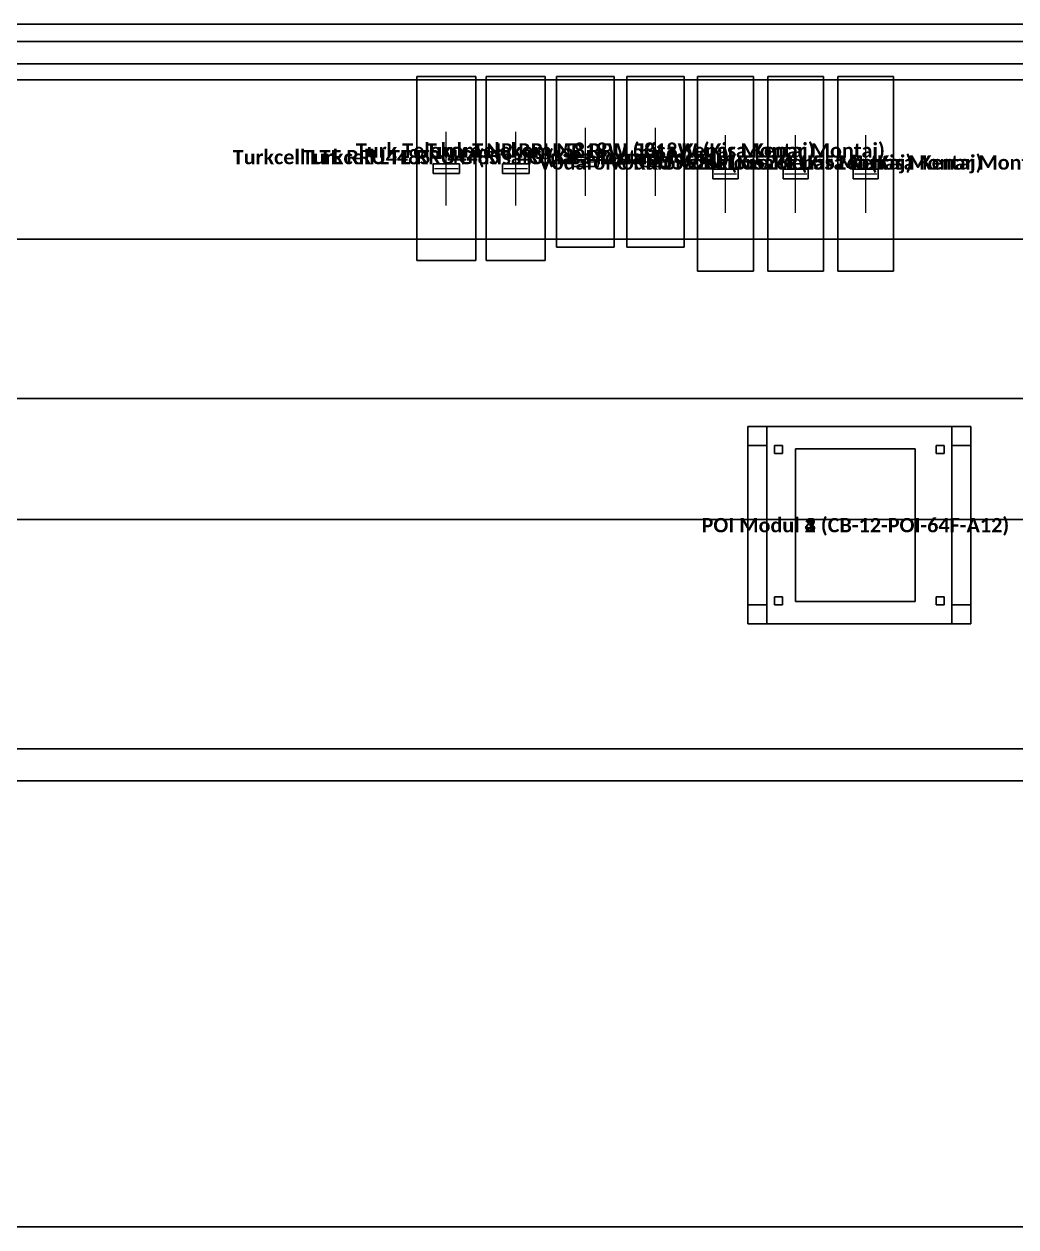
# Model space of a CAD drawing. Header units: millimetres. Extents: x -25000 to 25000, y -60388 to 35000.
# Drawn here: x 529 to 3641, y -1300 to 2475 of the extents above; entities that cross this region are included whole.
import ezdxf
from ezdxf.enums import TextEntityAlignment as Align

# ---------------------------------------------------------------- set-up
doc = ezdxf.new("R2010")
doc.units = ezdxf.units.MM
for name, color, linetype in [('CELIK_KIRIS_KOLON', 9, 'CONTINUOUS'), ('EKP_POI_MODULLERI', 40, 'CONTINUOUS'), ('EKP_POI_TASIYICI_SASE', 30, 'CONTINUOUS'), ('EKP_TURK_TELEKOM_RRU', 4, 'CONTINUOUS'), ('EKP_TURKCELL_RRU', 5, 'CONTINUOUS'), ('EKP_VODAFONE_RRU', 1, 'CONTINUOUS'), ('MONTAJ_BORULARI', 2, 'CONTINUOUS'), ('ZEMIN_PLATFORM', 8, 'CONTINUOUS')]:
    doc.layers.add(name, color=color, linetype=linetype)
doc.styles.get("Standard").update_dxf_attribs({"font": 'calibrib.ttf'})

msp = doc.modelspace()

# ---------------------------------------------------------------- linework, layer by layer
at = {"layer": 'CELIK_KIRIS_KOLON'}
for p, q in [((6500, 2475, 2000), (-6500, 2475, 2000)), ((6500, 2475, 10000), (-6500, 2475, 10000)), ((-6500, 2350, 2000), (6500, 2350, 2000)), ((-6500, 2350, 10000), (6500, 2350, 10000))]:
    msp.add_line(p, q, dxfattribs=at)
for points in [[(-6500, 2350, 2000), (6500, 2350, 2000), (6500, 2475, 2000), (-6500, 2475, 2000)], [(-6500, 2350, 10000), (6500, 2350, 10000), (6500, 2475, 10000), (-6500, 2475, 10000)], [(-6500, 2475, 2000), (6500, 2475, 2000), (6500, 2475, 10000), (-6500, 2475, 10000)], [(-6500, 2350, 2000), (6500, 2350, 2000), (6500, 2350, 10000), (-6500, 2350, 10000)]]:
    msp.add_3dface(points, dxfattribs=at)
at = {"layer": 'EKP_POI_MODULLERI'}
for p, q in [((3325, 1142.4, 20158.5), (2950, 1142.4, 20158.5)), ((2950, 1142.4, 20158.5), (2950, 662.4, 20158.5)), ((3325, 1142.4, 20422.5), (2950, 1142.4, 20422.5)), ((2950, 1142.4, 20422.5), (2950, 662.4, 20422.5)), ((2950, 1142.4, 20158.5), (2950, 1142.4, 20422.5)), ((3325, 1142.4, 20473.5), (2950, 1142.4, 20473.5)), ((2950, 1142.4, 20473.5), (2950, 662.4, 20473.5)), ((3325, 1142.4, 20737.5), (2950, 1142.4, 20737.5)), ((2950, 1142.4, 20737.5), (2950, 662.4, 20737.5)), ((2950, 1142.4, 20473.5), (2950, 1142.4, 20737.5)), ((3325, 1142.4, 20788.5), (2950, 1142.4, 20788.5)), ((2950, 1142.4, 20788.5), (2950, 662.4, 20788.5)), ((3325, 1142.4, 21052.5), (2950, 1142.4, 21052.5)), ((2950, 1142.4, 21052.5), (2950, 662.4, 21052.5)), ((2950, 1142.4, 20788.5), (2950, 1142.4, 21052.5)), ((3325, 1142.4, 21103.5), (2950, 1142.4, 21103.5)), ((2950, 1142.4, 21103.5), (2950, 662.4, 21103.5)), ((3325, 1142.4, 21367.5), (2950, 1142.4, 21367.5)), ((2950, 1142.4, 21367.5), (2950, 662.4, 21367.5)), ((2950, 1142.4, 21103.5), (2950, 1142.4, 21367.5)), ((3325, 662.4, 20158.5), (3325, 1142.4, 20158.5)), ((3325, 662.4, 20422.5), (3325, 1142.4, 20422.5)), ((3325, 1142.4, 20158.5), (3325, 1142.4, 20422.5)), ((3325, 662.4, 20473.5), (3325, 1142.4, 20473.5)), ((3325, 662.4, 20737.5), (3325, 1142.4, 20737.5)), ((3325, 1142.4, 20473.5), (3325, 1142.4, 20737.5)), ((3325, 662.4, 20788.5), (3325, 1142.4, 20788.5)), ((3325, 662.4, 21052.5), (3325, 1142.4, 21052.5)), ((3325, 1142.4, 20788.5), (3325, 1142.4, 21052.5)), ((3325, 662.4, 21103.5), (3325, 1142.4, 21103.5)), ((3325, 662.4, 21367.5), (3325, 1142.4, 21367.5)), ((3325, 1142.4, 21103.5), (3325, 1142.4, 21367.5)), ((2950, 662.4, 20158.5), (3325, 662.4, 20158.5)), ((2950, 662.4, 20422.5), (3325, 662.4, 20422.5)), ((2950, 662.4, 20158.5), (2950, 662.4, 20422.5)), ((2950, 662.4, 20473.5), (3325, 662.4, 20473.5)), ((2950, 662.4, 20737.5), (3325, 662.4, 20737.5)), ((2950, 662.4, 20473.5), (2950, 662.4, 20737.5)), ((2950, 662.4, 20788.5), (3325, 662.4, 20788.5)), ((2950, 662.4, 21052.5), (3325, 662.4, 21052.5)), ((2950, 662.4, 20788.5), (2950, 662.4, 21052.5)), ((2950, 662.4, 21103.5), (3325, 662.4, 21103.5)), ((2950, 662.4, 21367.5), (3325, 662.4, 21367.5)), ((2950, 662.4, 21103.5), (2950, 662.4, 21367.5)), ((3325, 662.4, 20158.5), (3325, 662.4, 20422.5)), ((3325, 662.4, 20473.5), (3325, 662.4, 20737.5)), ((3325, 662.4, 20788.5), (3325, 662.4, 21052.5)), ((3325, 662.4, 21103.5), (3325, 662.4, 21367.5))]:
    msp.add_line(p, q, dxfattribs=at)
for points in [[(2950, 662.4, 20158.5), (3325, 662.4, 20158.5), (3325, 1142.4, 20158.5), (2950, 1142.4, 20158.5)], [(2950, 662.4, 20422.5), (3325, 662.4, 20422.5), (3325, 1142.4, 20422.5), (2950, 1142.4, 20422.5)], [(2950, 1142.4, 20158.5), (3325, 1142.4, 20158.5), (3325, 1142.4, 20422.5), (2950, 1142.4, 20422.5)], [(2950, 662.4, 20158.5), (2950, 1142.4, 20158.5), (2950, 1142.4, 20422.5), (2950, 662.4, 20422.5)], [(2950, 662.4, 20473.5), (3325, 662.4, 20473.5), (3325, 1142.4, 20473.5), (2950, 1142.4, 20473.5)], [(2950, 662.4, 20737.5), (3325, 662.4, 20737.5), (3325, 1142.4, 20737.5), (2950, 1142.4, 20737.5)], [(2950, 1142.4, 20473.5), (3325, 1142.4, 20473.5), (3325, 1142.4, 20737.5), (2950, 1142.4, 20737.5)], [(2950, 662.4, 20473.5), (2950, 1142.4, 20473.5), (2950, 1142.4, 20737.5), (2950, 662.4, 20737.5)], [(2950, 662.4, 20788.5), (3325, 662.4, 20788.5), (3325, 1142.4, 20788.5), (2950, 1142.4, 20788.5)], [(2950, 662.4, 21052.5), (3325, 662.4, 21052.5), (3325, 1142.4, 21052.5), (2950, 1142.4, 21052.5)], [(2950, 1142.4, 20788.5), (3325, 1142.4, 20788.5), (3325, 1142.4, 21052.5), (2950, 1142.4, 21052.5)], [(2950, 662.4, 20788.5), (2950, 1142.4, 20788.5), (2950, 1142.4, 21052.5), (2950, 662.4, 21052.5)], [(2950, 662.4, 21103.5), (3325, 662.4, 21103.5), (3325, 1142.4, 21103.5), (2950, 1142.4, 21103.5)], [(2950, 662.4, 21367.5), (3325, 662.4, 21367.5), (3325, 1142.4, 21367.5), (2950, 1142.4, 21367.5)], [(2950, 1142.4, 21103.5), (3325, 1142.4, 21103.5), (3325, 1142.4, 21367.5), (2950, 1142.4, 21367.5)], [(2950, 662.4, 21103.5), (2950, 1142.4, 21103.5), (2950, 1142.4, 21367.5), (2950, 662.4, 21367.5)], [(3325, 662.4, 20158.5), (3325, 1142.4, 20158.5), (3325, 1142.4, 20422.5), (3325, 662.4, 20422.5)], [(3325, 662.4, 20473.5), (3325, 1142.4, 20473.5), (3325, 1142.4, 20737.5), (3325, 662.4, 20737.5)], [(3325, 662.4, 20788.5), (3325, 1142.4, 20788.5), (3325, 1142.4, 21052.5), (3325, 662.4, 21052.5)], [(3325, 662.4, 21103.5), (3325, 1142.4, 21103.5), (3325, 1142.4, 21367.5), (3325, 662.4, 21367.5)], [(2950, 662.4, 20158.5), (3325, 662.4, 20158.5), (3325, 662.4, 20422.5), (2950, 662.4, 20422.5)], [(2950, 662.4, 20473.5), (3325, 662.4, 20473.5), (3325, 662.4, 20737.5), (2950, 662.4, 20737.5)], [(2950, 662.4, 20788.5), (3325, 662.4, 20788.5), (3325, 662.4, 21052.5), (2950, 662.4, 21052.5)], [(2950, 662.4, 21103.5), (3325, 662.4, 21103.5), (3325, 662.4, 21367.5), (2950, 662.4, 21367.5)]]:
    msp.add_3dface(points, dxfattribs=at)
at = {"layer": 'EKP_POI_TASIYICI_SASE'}
for p, q in [((3500, 1212.4, 20000), (2800, 1212.4, 20000)), ((2800, 1212.4, 20000), (2800, 592.4, 20000)), ((3500, 1212.4, 20100), (2800, 1212.4, 20100)), ((2800, 1212.4, 20100), (2800, 592.4, 20100)), ((2800, 1212.4, 20000), (2800, 1212.4, 20100)), ((2860, 1212.4, 20100), (2800, 1212.4, 20100)), ((2800, 1212.4, 20100), (2800, 1152.4, 20100)), ((2860, 1212.4, 21420), (2800, 1212.4, 21420)), ((2800, 1212.4, 21420), (2800, 1152.4, 21420)), ((2800, 1212.4, 20100), (2800, 1212.4, 21420)), ((3500, 1212.4, 21420), (2800, 1212.4, 21420)), ((2800, 1212.4, 21420), (2800, 592.4, 21420)), ((3500, 1212.4, 21480), (2800, 1212.4, 21480)), ((2800, 1212.4, 21480), (2800, 592.4, 21480)), ((2800, 1212.4, 21420), (2800, 1212.4, 21480)), ((2860, 1152.4, 20100), (2860, 1212.4, 20100)), ((2860, 1152.4, 21420), (2860, 1212.4, 21420)), ((2860, 1212.4, 20100), (2860, 1212.4, 21420)), ((3500, 1212.4, 20100), (3440, 1212.4, 20100)), ((3440, 1212.4, 20100), (3440, 1152.4, 20100)), ((3500, 1212.4, 21420), (3440, 1212.4, 21420)), ((3440, 1212.4, 21420), (3440, 1152.4, 21420)), ((3440, 1212.4, 20100), (3440, 1212.4, 21420)), ((3500, 592.4, 20000), (3500, 1212.4, 20000)), ((3500, 592.4, 20100), (3500, 1212.4, 20100)), ((3500, 1212.4, 20000), (3500, 1212.4, 20100)), ((3500, 1152.4, 20100), (3500, 1212.4, 20100)), ((3500, 1152.4, 21420), (3500, 1212.4, 21420)), ((3500, 1212.4, 20100), (3500, 1212.4, 21420)), ((3500, 592.4, 21420), (3500, 1212.4, 21420)), ((3500, 592.4, 21480), (3500, 1212.4, 21480)), ((3500, 1212.4, 21420), (3500, 1212.4, 21480)), ((2800, 1152.4, 20100), (2860, 1152.4, 20100)), ((2800, 1152.4, 21420), (2860, 1152.4, 21420)), ((2800, 1152.4, 20100), (2800, 1152.4, 21420)), ((2860, 1152.4, 20140), (2800, 1152.4, 20140)), ((2800, 1152.4, 20140), (2800, 652.4, 20140)), ((2860, 1152.4, 20180), (2800, 1152.4, 20180)), ((2800, 1152.4, 20180), (2800, 652.4, 20180)), ((2800, 1152.4, 20140), (2800, 1152.4, 20180)), ((2860, 1152.4, 20740), (2800, 1152.4, 20740)), ((2800, 1152.4, 20740), (2800, 652.4, 20740)), ((2860, 1152.4, 20780), (2800, 1152.4, 20780)), ((2800, 1152.4, 20780), (2800, 652.4, 20780)), ((2800, 1152.4, 20740), (2800, 1152.4, 20780)), ((2860, 1152.4, 21360), (2800, 1152.4, 21360)), ((2800, 1152.4, 21360), (2800, 652.4, 21360)), ((2860, 1152.4, 21400), (2800, 1152.4, 21400)), ((2800, 1152.4, 21400), (2800, 652.4, 21400)), ((2800, 1152.4, 21360), (2800, 1152.4, 21400)), ((2860, 1152.4, 20100), (2860, 1152.4, 21420)), ((2860, 652.4, 20140), (2860, 1152.4, 20140)), ((2860, 652.4, 20180), (2860, 1152.4, 20180)), ((2860, 1152.4, 20140), (2860, 1152.4, 20180)), ((2860, 652.4, 20740), (2860, 1152.4, 20740)), ((2860, 652.4, 20780), (2860, 1152.4, 20780)), ((2860, 1152.4, 20740), (2860, 1152.4, 20780)), ((2860, 652.4, 21360), (2860, 1152.4, 21360)), ((2860, 652.4, 21400), (2860, 1152.4, 21400)), ((2860, 1152.4, 21360), (2860, 1152.4, 21400)), ((2908.7, 1152.4, 20100), (2883.7, 1152.4, 20100)), ((2883.7, 1152.4, 20100), (2883.7, 1127.4, 20100)), ((2908.7, 1152.4, 21420), (2883.7, 1152.4, 21420)), ((2883.7, 1152.4, 21420), (2883.7, 1127.4, 21420)), ((2883.7, 1152.4, 20100), (2883.7, 1152.4, 21420)), ((2908.7, 1127.4, 20100), (2908.7, 1152.4, 20100)), ((2908.7, 1127.4, 21420), (2908.7, 1152.4, 21420)), ((2908.7, 1152.4, 20100), (2908.7, 1152.4, 21420)), ((3416.3, 1152.4, 20100), (3391.3, 1152.4, 20100)), ((3391.3, 1152.4, 20100), (3391.3, 1127.4, 20100)), ((3416.3, 1152.4, 21420), (3391.3, 1152.4, 21420)), ((3391.3, 1152.4, 21420), (3391.3, 1127.4, 21420)), ((3391.3, 1152.4, 20100), (3391.3, 1152.4, 21420)), ((3416.3, 1127.4, 20100), (3416.3, 1152.4, 20100)), ((3416.3, 1127.4, 21420), (3416.3, 1152.4, 21420)), ((3416.3, 1152.4, 20100), (3416.3, 1152.4, 21420)), ((3440, 1152.4, 20100), (3500, 1152.4, 20100)), ((3440, 1152.4, 21420), (3500, 1152.4, 21420)), ((3440, 1152.4, 20100), (3440, 1152.4, 21420)), ((3500, 1152.4, 20140), (3440, 1152.4, 20140)), ((3440, 1152.4, 20140), (3440, 652.4, 20140)), ((3500, 1152.4, 20180), (3440, 1152.4, 20180)), ((3440, 1152.4, 20180), (3440, 652.4, 20180)), ((3440, 1152.4, 20140), (3440, 1152.4, 20180)), ((3500, 1152.4, 20740), (3440, 1152.4, 20740)), ((3440, 1152.4, 20740), (3440, 652.4, 20740)), ((3500, 1152.4, 20780), (3440, 1152.4, 20780)), ((3440, 1152.4, 20780), (3440, 652.4, 20780)), ((3440, 1152.4, 20740), (3440, 1152.4, 20780)), ((3500, 1152.4, 21360), (3440, 1152.4, 21360)), ((3440, 1152.4, 21360), (3440, 652.4, 21360)), ((3500, 1152.4, 21400), (3440, 1152.4, 21400)), ((3440, 1152.4, 21400), (3440, 652.4, 21400)), ((3440, 1152.4, 21360), (3440, 1152.4, 21400)), ((3500, 1152.4, 20100), (3500, 1152.4, 21420)), ((3500, 652.4, 20140), (3500, 1152.4, 20140)), ((3500, 652.4, 20180), (3500, 1152.4, 20180)), ((3500, 1152.4, 20140), (3500, 1152.4, 20180)), ((3500, 652.4, 20740), (3500, 1152.4, 20740)), ((3500, 652.4, 20780), (3500, 1152.4, 20780)), ((3500, 1152.4, 20740), (3500, 1152.4, 20780)), ((3500, 652.4, 21360), (3500, 1152.4, 21360)), ((3500, 652.4, 21400), (3500, 1152.4, 21400)), ((3500, 1152.4, 21360), (3500, 1152.4, 21400)), ((2883.7, 1127.4, 20100), (2908.7, 1127.4, 20100)), ((2883.7, 1127.4, 21420), (2908.7, 1127.4, 21420)), ((2883.7, 1127.4, 20100), (2883.7, 1127.4, 21420)), ((2908.7, 1127.4, 20100), (2908.7, 1127.4, 21420)), ((3391.3, 1127.4, 20100), (3416.3, 1127.4, 20100)), ((3391.3, 1127.4, 21420), (3416.3, 1127.4, 21420)), ((3391.3, 1127.4, 20100), (3391.3, 1127.4, 21420)), ((3416.3, 1127.4, 20100), (3416.3, 1127.4, 21420)), ((2860, 652.4, 20100), (2800, 652.4, 20100)), ((2800, 652.4, 20100), (2800, 592.4, 20100)), ((2860, 652.4, 21420), (2800, 652.4, 21420)), ((2800, 652.4, 21420), (2800, 592.4, 21420)), ((2800, 652.4, 20100), (2800, 652.4, 21420)), ((2800, 652.4, 20140), (2860, 652.4, 20140)), ((2800, 652.4, 20180), (2860, 652.4, 20180)), ((2800, 652.4, 20140), (2800, 652.4, 20180)), ((2800, 652.4, 20740), (2860, 652.4, 20740)), ((2800, 652.4, 20780), (2860, 652.4, 20780)), ((2800, 652.4, 20740), (2800, 652.4, 20780)), ((2800, 652.4, 21360), (2860, 652.4, 21360)), ((2800, 652.4, 21400), (2860, 652.4, 21400)), ((2800, 652.4, 21360), (2800, 652.4, 21400)), ((2860, 592.4, 20100), (2860, 652.4, 20100)), ((2860, 592.4, 21420), (2860, 652.4, 21420)), ((2860, 652.4, 20100), (2860, 652.4, 21420)), ((2860, 652.4, 20140), (2860, 652.4, 20180)), ((2860, 652.4, 20740), (2860, 652.4, 20780)), ((2860, 652.4, 21360), (2860, 652.4, 21400)), ((2908.7, 677.4, 20100), (2883.7, 677.4, 20100)), ((2883.7, 677.4, 20100), (2883.7, 652.4, 20100)), ((2908.7, 677.4, 21420), (2883.7, 677.4, 21420)), ((2883.7, 677.4, 21420), (2883.7, 652.4, 21420)), ((2883.7, 677.4, 20100), (2883.7, 677.4, 21420)), ((2883.7, 652.4, 20100), (2908.7, 652.4, 20100)), ((2883.7, 652.4, 21420), (2908.7, 652.4, 21420)), ((2883.7, 652.4, 20100), (2883.7, 652.4, 21420)), ((2908.7, 652.4, 20100), (2908.7, 677.4, 20100)), ((2908.7, 652.4, 21420), (2908.7, 677.4, 21420)), ((2908.7, 677.4, 20100), (2908.7, 677.4, 21420)), ((2908.7, 652.4, 20100), (2908.7, 652.4, 21420)), ((3416.3, 677.4, 20100), (3391.3, 677.4, 20100)), ((3391.3, 677.4, 20100), (3391.3, 652.4, 20100)), ((3416.3, 677.4, 21420), (3391.3, 677.4, 21420)), ((3391.3, 677.4, 21420), (3391.3, 652.4, 21420)), ((3391.3, 677.4, 20100), (3391.3, 677.4, 21420)), ((3391.3, 652.4, 20100), (3416.3, 652.4, 20100)), ((3391.3, 652.4, 21420), (3416.3, 652.4, 21420)), ((3391.3, 652.4, 20100), (3391.3, 652.4, 21420)), ((3416.3, 652.4, 20100), (3416.3, 677.4, 20100)), ((3416.3, 652.4, 21420), (3416.3, 677.4, 21420)), ((3416.3, 677.4, 20100), (3416.3, 677.4, 21420)), ((3416.3, 652.4, 20100), (3416.3, 652.4, 21420)), ((3500, 652.4, 20100), (3440, 652.4, 20100)), ((3440, 652.4, 20100), (3440, 592.4, 20100)), ((3500, 652.4, 21420), (3440, 652.4, 21420)), ((3440, 652.4, 21420), (3440, 592.4, 21420)), ((3440, 652.4, 20100), (3440, 652.4, 21420)), ((3440, 652.4, 20140), (3500, 652.4, 20140)), ((3440, 652.4, 20180), (3500, 652.4, 20180)), ((3440, 652.4, 20140), (3440, 652.4, 20180)), ((3440, 652.4, 20740), (3500, 652.4, 20740)), ((3440, 652.4, 20780), (3500, 652.4, 20780)), ((3440, 652.4, 20740), (3440, 652.4, 20780)), ((3440, 652.4, 21360), (3500, 652.4, 21360)), ((3440, 652.4, 21400), (3500, 652.4, 21400)), ((3440, 652.4, 21360), (3440, 652.4, 21400)), ((3500, 592.4, 20100), (3500, 652.4, 20100)), ((3500, 592.4, 21420), (3500, 652.4, 21420)), ((3500, 652.4, 20100), (3500, 652.4, 21420)), ((3500, 652.4, 20140), (3500, 652.4, 20180)), ((3500, 652.4, 20740), (3500, 652.4, 20780)), ((3500, 652.4, 21360), (3500, 652.4, 21400)), ((2800, 592.4, 20000), (3500, 592.4, 20000)), ((2800, 592.4, 20100), (3500, 592.4, 20100)), ((2800, 592.4, 20000), (2800, 592.4, 20100)), ((2800, 592.4, 20100), (2860, 592.4, 20100)), ((2800, 592.4, 21420), (2860, 592.4, 21420)), ((2800, 592.4, 20100), (2800, 592.4, 21420)), ((2800, 592.4, 21420), (3500, 592.4, 21420)), ((2800, 592.4, 21480), (3500, 592.4, 21480)), ((2800, 592.4, 21420), (2800, 592.4, 21480)), ((2860, 592.4, 20100), (2860, 592.4, 21420)), ((3440, 592.4, 20100), (3500, 592.4, 20100)), ((3440, 592.4, 21420), (3500, 592.4, 21420)), ((3440, 592.4, 20100), (3440, 592.4, 21420)), ((3500, 592.4, 20000), (3500, 592.4, 20100)), ((3500, 592.4, 20100), (3500, 592.4, 21420)), ((3500, 592.4, 21420), (3500, 592.4, 21480))]:
    msp.add_line(p, q, dxfattribs=at)
for points in [[(2800, 592.4, 20000), (3500, 592.4, 20000), (3500, 1212.4, 20000), (2800, 1212.4, 20000)], [(2800, 592.4, 20100), (3500, 592.4, 20100), (3500, 1212.4, 20100), (2800, 1212.4, 20100)], [(2800, 1212.4, 20000), (3500, 1212.4, 20000), (3500, 1212.4, 20100), (2800, 1212.4, 20100)], [(2800, 592.4, 20000), (2800, 1212.4, 20000), (2800, 1212.4, 20100), (2800, 592.4, 20100)], [(2800, 1152.4, 20100), (2860, 1152.4, 20100), (2860, 1212.4, 20100), (2800, 1212.4, 20100)], [(2800, 1152.4, 21420), (2860, 1152.4, 21420), (2860, 1212.4, 21420), (2800, 1212.4, 21420)], [(2800, 1212.4, 20100), (2860, 1212.4, 20100), (2860, 1212.4, 21420), (2800, 1212.4, 21420)], [(2800, 1152.4, 20100), (2800, 1212.4, 20100), (2800, 1212.4, 21420), (2800, 1152.4, 21420)], [(2800, 592.4, 21420), (3500, 592.4, 21420), (3500, 1212.4, 21420), (2800, 1212.4, 21420)], [(2800, 592.4, 21480), (3500, 592.4, 21480), (3500, 1212.4, 21480), (2800, 1212.4, 21480)], [(2800, 1212.4, 21420), (3500, 1212.4, 21420), (3500, 1212.4, 21480), (2800, 1212.4, 21480)], [(2800, 592.4, 21420), (2800, 1212.4, 21420), (2800, 1212.4, 21480), (2800, 592.4, 21480)], [(2860, 1152.4, 20100), (2860, 1212.4, 20100), (2860, 1212.4, 21420), (2860, 1152.4, 21420)], [(3440, 1152.4, 20100), (3500, 1152.4, 20100), (3500, 1212.4, 20100), (3440, 1212.4, 20100)], [(3440, 1152.4, 21420), (3500, 1152.4, 21420), (3500, 1212.4, 21420), (3440, 1212.4, 21420)], [(3440, 1212.4, 20100), (3500, 1212.4, 20100), (3500, 1212.4, 21420), (3440, 1212.4, 21420)], [(3440, 1152.4, 20100), (3440, 1212.4, 20100), (3440, 1212.4, 21420), (3440, 1152.4, 21420)], [(3500, 592.4, 20000), (3500, 1212.4, 20000), (3500, 1212.4, 20100), (3500, 592.4, 20100)], [(3500, 1152.4, 20100), (3500, 1212.4, 20100), (3500, 1212.4, 21420), (3500, 1152.4, 21420)], [(3500, 592.4, 21420), (3500, 1212.4, 21420), (3500, 1212.4, 21480), (3500, 592.4, 21480)], [(2800, 1152.4, 20100), (2860, 1152.4, 20100), (2860, 1152.4, 21420), (2800, 1152.4, 21420)], [(2800, 652.4, 20140), (2860, 652.4, 20140), (2860, 1152.4, 20140), (2800, 1152.4, 20140)], [(2800, 652.4, 20180), (2860, 652.4, 20180), (2860, 1152.4, 20180), (2800, 1152.4, 20180)], [(2800, 1152.4, 20140), (2860, 1152.4, 20140), (2860, 1152.4, 20180), (2800, 1152.4, 20180)], [(2800, 652.4, 20140), (2800, 1152.4, 20140), (2800, 1152.4, 20180), (2800, 652.4, 20180)], [(2800, 652.4, 20740), (2860, 652.4, 20740), (2860, 1152.4, 20740), (2800, 1152.4, 20740)], [(2800, 652.4, 20780), (2860, 652.4, 20780), (2860, 1152.4, 20780), (2800, 1152.4, 20780)], [(2800, 1152.4, 20740), (2860, 1152.4, 20740), (2860, 1152.4, 20780), (2800, 1152.4, 20780)], [(2800, 652.4, 20740), (2800, 1152.4, 20740), (2800, 1152.4, 20780), (2800, 652.4, 20780)], [(2800, 652.4, 21360), (2860, 652.4, 21360), (2860, 1152.4, 21360), (2800, 1152.4, 21360)], [(2800, 652.4, 21400), (2860, 652.4, 21400), (2860, 1152.4, 21400), (2800, 1152.4, 21400)], [(2800, 1152.4, 21360), (2860, 1152.4, 21360), (2860, 1152.4, 21400), (2800, 1152.4, 21400)], [(2800, 652.4, 21360), (2800, 1152.4, 21360), (2800, 1152.4, 21400), (2800, 652.4, 21400)], [(2860, 652.4, 20140), (2860, 1152.4, 20140), (2860, 1152.4, 20180), (2860, 652.4, 20180)], [(2860, 652.4, 20740), (2860, 1152.4, 20740), (2860, 1152.4, 20780), (2860, 652.4, 20780)], [(2860, 652.4, 21360), (2860, 1152.4, 21360), (2860, 1152.4, 21400), (2860, 652.4, 21400)], [(2883.7, 1127.4, 20100), (2908.7, 1127.4, 20100), (2908.7, 1152.4, 20100), (2883.7, 1152.4, 20100)], [(2883.7, 1127.4, 21420), (2908.7, 1127.4, 21420), (2908.7, 1152.4, 21420), (2883.7, 1152.4, 21420)], [(2883.7, 1152.4, 20100), (2908.7, 1152.4, 20100), (2908.7, 1152.4, 21420), (2883.7, 1152.4, 21420)], [(2883.7, 1127.4, 20100), (2883.7, 1152.4, 20100), (2883.7, 1152.4, 21420), (2883.7, 1127.4, 21420)], [(2908.7, 1127.4, 20100), (2908.7, 1152.4, 20100), (2908.7, 1152.4, 21420), (2908.7, 1127.4, 21420)], [(3391.3, 1127.4, 20100), (3416.3, 1127.4, 20100), (3416.3, 1152.4, 20100), (3391.3, 1152.4, 20100)], [(3391.3, 1127.4, 21420), (3416.3, 1127.4, 21420), (3416.3, 1152.4, 21420), (3391.3, 1152.4, 21420)], [(3391.3, 1152.4, 20100), (3416.3, 1152.4, 20100), (3416.3, 1152.4, 21420), (3391.3, 1152.4, 21420)], [(3391.3, 1127.4, 20100), (3391.3, 1152.4, 20100), (3391.3, 1152.4, 21420), (3391.3, 1127.4, 21420)], [(3416.3, 1127.4, 20100), (3416.3, 1152.4, 20100), (3416.3, 1152.4, 21420), (3416.3, 1127.4, 21420)], [(3440, 1152.4, 20100), (3500, 1152.4, 20100), (3500, 1152.4, 21420), (3440, 1152.4, 21420)], [(3440, 652.4, 20140), (3500, 652.4, 20140), (3500, 1152.4, 20140), (3440, 1152.4, 20140)], [(3440, 652.4, 20180), (3500, 652.4, 20180), (3500, 1152.4, 20180), (3440, 1152.4, 20180)], [(3440, 1152.4, 20140), (3500, 1152.4, 20140), (3500, 1152.4, 20180), (3440, 1152.4, 20180)], [(3440, 652.4, 20140), (3440, 1152.4, 20140), (3440, 1152.4, 20180), (3440, 652.4, 20180)], [(3440, 652.4, 20740), (3500, 652.4, 20740), (3500, 1152.4, 20740), (3440, 1152.4, 20740)], [(3440, 652.4, 20780), (3500, 652.4, 20780), (3500, 1152.4, 20780), (3440, 1152.4, 20780)], [(3440, 1152.4, 20740), (3500, 1152.4, 20740), (3500, 1152.4, 20780), (3440, 1152.4, 20780)], [(3440, 652.4, 20740), (3440, 1152.4, 20740), (3440, 1152.4, 20780), (3440, 652.4, 20780)], [(3440, 652.4, 21360), (3500, 652.4, 21360), (3500, 1152.4, 21360), (3440, 1152.4, 21360)], [(3440, 652.4, 21400), (3500, 652.4, 21400), (3500, 1152.4, 21400), (3440, 1152.4, 21400)], [(3440, 1152.4, 21360), (3500, 1152.4, 21360), (3500, 1152.4, 21400), (3440, 1152.4, 21400)], [(3440, 652.4, 21360), (3440, 1152.4, 21360), (3440, 1152.4, 21400), (3440, 652.4, 21400)], [(3500, 652.4, 20140), (3500, 1152.4, 20140), (3500, 1152.4, 20180), (3500, 652.4, 20180)], [(3500, 652.4, 20740), (3500, 1152.4, 20740), (3500, 1152.4, 20780), (3500, 652.4, 20780)], [(3500, 652.4, 21360), (3500, 1152.4, 21360), (3500, 1152.4, 21400), (3500, 652.4, 21400)], [(2883.7, 1127.4, 20100), (2908.7, 1127.4, 20100), (2908.7, 1127.4, 21420), (2883.7, 1127.4, 21420)], [(3391.3, 1127.4, 20100), (3416.3, 1127.4, 20100), (3416.3, 1127.4, 21420), (3391.3, 1127.4, 21420)], [(2800, 592.4, 20100), (2860, 592.4, 20100), (2860, 652.4, 20100), (2800, 652.4, 20100)], [(2800, 592.4, 21420), (2860, 592.4, 21420), (2860, 652.4, 21420), (2800, 652.4, 21420)], [(2800, 652.4, 20100), (2860, 652.4, 20100), (2860, 652.4, 21420), (2800, 652.4, 21420)], [(2800, 592.4, 20100), (2800, 652.4, 20100), (2800, 652.4, 21420), (2800, 592.4, 21420)], [(2800, 652.4, 20140), (2860, 652.4, 20140), (2860, 652.4, 20180), (2800, 652.4, 20180)], [(2800, 652.4, 20740), (2860, 652.4, 20740), (2860, 652.4, 20780), (2800, 652.4, 20780)], [(2800, 652.4, 21360), (2860, 652.4, 21360), (2860, 652.4, 21400), (2800, 652.4, 21400)], [(2860, 592.4, 20100), (2860, 652.4, 20100), (2860, 652.4, 21420), (2860, 592.4, 21420)], [(2883.7, 652.4, 20100), (2908.7, 652.4, 20100), (2908.7, 677.4, 20100), (2883.7, 677.4, 20100)], [(2883.7, 652.4, 21420), (2908.7, 652.4, 21420), (2908.7, 677.4, 21420), (2883.7, 677.4, 21420)], [(2883.7, 677.4, 20100), (2908.7, 677.4, 20100), (2908.7, 677.4, 21420), (2883.7, 677.4, 21420)], [(2883.7, 652.4, 20100), (2883.7, 677.4, 20100), (2883.7, 677.4, 21420), (2883.7, 652.4, 21420)], [(2883.7, 652.4, 20100), (2908.7, 652.4, 20100), (2908.7, 652.4, 21420), (2883.7, 652.4, 21420)], [(2908.7, 652.4, 20100), (2908.7, 677.4, 20100), (2908.7, 677.4, 21420), (2908.7, 652.4, 21420)], [(3391.3, 652.4, 20100), (3416.3, 652.4, 20100), (3416.3, 677.4, 20100), (3391.3, 677.4, 20100)], [(3391.3, 652.4, 21420), (3416.3, 652.4, 21420), (3416.3, 677.4, 21420), (3391.3, 677.4, 21420)], [(3391.3, 677.4, 20100), (3416.3, 677.4, 20100), (3416.3, 677.4, 21420), (3391.3, 677.4, 21420)], [(3391.3, 652.4, 20100), (3391.3, 677.4, 20100), (3391.3, 677.4, 21420), (3391.3, 652.4, 21420)], [(3391.3, 652.4, 20100), (3416.3, 652.4, 20100), (3416.3, 652.4, 21420), (3391.3, 652.4, 21420)], [(3416.3, 652.4, 20100), (3416.3, 677.4, 20100), (3416.3, 677.4, 21420), (3416.3, 652.4, 21420)], [(3440, 592.4, 20100), (3500, 592.4, 20100), (3500, 652.4, 20100), (3440, 652.4, 20100)], [(3440, 592.4, 21420), (3500, 592.4, 21420), (3500, 652.4, 21420), (3440, 652.4, 21420)], [(3440, 652.4, 20100), (3500, 652.4, 20100), (3500, 652.4, 21420), (3440, 652.4, 21420)], [(3440, 592.4, 20100), (3440, 652.4, 20100), (3440, 652.4, 21420), (3440, 592.4, 21420)], [(3440, 652.4, 20140), (3500, 652.4, 20140), (3500, 652.4, 20180), (3440, 652.4, 20180)], [(3440, 652.4, 20740), (3500, 652.4, 20740), (3500, 652.4, 20780), (3440, 652.4, 20780)], [(3440, 652.4, 21360), (3500, 652.4, 21360), (3500, 652.4, 21400), (3440, 652.4, 21400)], [(3500, 592.4, 20100), (3500, 652.4, 20100), (3500, 652.4, 21420), (3500, 592.4, 21420)], [(2800, 592.4, 20000), (3500, 592.4, 20000), (3500, 592.4, 20100), (2800, 592.4, 20100)], [(2800, 592.4, 20100), (2860, 592.4, 20100), (2860, 592.4, 21420), (2800, 592.4, 21420)], [(2800, 592.4, 21420), (3500, 592.4, 21420), (3500, 592.4, 21480), (2800, 592.4, 21480)], [(3440, 592.4, 20100), (3500, 592.4, 20100), (3500, 592.4, 21420), (3440, 592.4, 21420)]]:
    msp.add_3dface(points, dxfattribs=at)
at = {"layer": 'EKP_TURK_TELEKOM_RRU'}
for p, q in [((2380, 2310, 21310), (2200, 2310, 21310)), ((2200, 2310, 21310), (2200, 1775, 21310)), ((2380, 2310, 21945), (2200, 2310, 21945)), ((2200, 2310, 21945), (2200, 1775, 21945)), ((2200, 2310, 21310), (2200, 2310, 21945)), ((2380, 1775, 21310), (2380, 2310, 21310)), ((2380, 1775, 21945), (2380, 2310, 21945)), ((2380, 2310, 21310), (2380, 2310, 21945)), ((2600, 2310, 21310), (2420, 2310, 21310)), ((2420, 2310, 21310), (2420, 1775, 21310)), ((2600, 2310, 21945), (2420, 2310, 21945)), ((2420, 2310, 21945), (2420, 1775, 21945)), ((2420, 2310, 21310), (2420, 2310, 21945)), ((2600, 1775, 21310), (2600, 2310, 21310)), ((2600, 1775, 21945), (2600, 2310, 21945)), ((2600, 2310, 21310), (2600, 2310, 21945)), ((2290, 1935.5, 21945), (2290, 2149.5, 21945)), ((2510, 1935.5, 21945), (2510, 2149.5, 21945)), ((2330.5, 2057.5, 21945), (2249.5, 2057.5, 21945)), ((2249.5, 2057.5, 21945), (2249.5, 2027.5, 21945)), ((2330.5, 2057.5, 21975), (2249.5, 2057.5, 21975)), ((2249.5, 2057.5, 21975), (2249.5, 2027.5, 21975)), ((2249.5, 2057.5, 21945), (2249.5, 2057.5, 21975)), ((2254, 2042.5, 21945), (2326, 2042.5, 21945)), ((2330.5, 2027.5, 21945), (2330.5, 2057.5, 21945)), ((2330.5, 2027.5, 21975), (2330.5, 2057.5, 21975)), ((2330.5, 2057.5, 21945), (2330.5, 2057.5, 21975)), ((2550.5, 2057.5, 21945), (2469.5, 2057.5, 21945)), ((2469.5, 2057.5, 21945), (2469.5, 2027.5, 21945)), ((2550.5, 2057.5, 21975), (2469.5, 2057.5, 21975)), ((2469.5, 2057.5, 21975), (2469.5, 2027.5, 21975)), ((2469.5, 2057.5, 21945), (2469.5, 2057.5, 21975)), ((2474, 2042.5, 21945), (2546, 2042.5, 21945)), ((2550.5, 2027.5, 21945), (2550.5, 2057.5, 21945)), ((2550.5, 2027.5, 21975), (2550.5, 2057.5, 21975)), ((2550.5, 2057.5, 21945), (2550.5, 2057.5, 21975)), ((2249.5, 2027.5, 21945), (2330.5, 2027.5, 21945)), ((2249.5, 2027.5, 21975), (2330.5, 2027.5, 21975)), ((2249.5, 2027.5, 21945), (2249.5, 2027.5, 21975)), ((2330.5, 2027.5, 21945), (2330.5, 2027.5, 21975)), ((2469.5, 2027.5, 21945), (2550.5, 2027.5, 21945)), ((2469.5, 2027.5, 21975), (2550.5, 2027.5, 21975)), ((2469.5, 2027.5, 21945), (2469.5, 2027.5, 21975)), ((2550.5, 2027.5, 21945), (2550.5, 2027.5, 21975)), ((2200, 1775, 21310), (2380, 1775, 21310)), ((2200, 1775, 21945), (2380, 1775, 21945)), ((2200, 1775, 21310), (2200, 1775, 21945)), ((2380, 1775, 21310), (2380, 1775, 21945)), ((2420, 1775, 21310), (2600, 1775, 21310)), ((2420, 1775, 21945), (2600, 1775, 21945)), ((2420, 1775, 21310), (2420, 1775, 21945)), ((2600, 1775, 21310), (2600, 1775, 21945))]:
    msp.add_line(p, q, dxfattribs=at)
for points in [[(2200, 1775, 21310), (2380, 1775, 21310), (2380, 2310, 21310), (2200, 2310, 21310)], [(2200, 1775, 21945), (2380, 1775, 21945), (2380, 2310, 21945), (2200, 2310, 21945)], [(2200, 2310, 21310), (2380, 2310, 21310), (2380, 2310, 21945), (2200, 2310, 21945)], [(2200, 1775, 21310), (2200, 2310, 21310), (2200, 2310, 21945), (2200, 1775, 21945)], [(2380, 1775, 21310), (2380, 2310, 21310), (2380, 2310, 21945), (2380, 1775, 21945)], [(2420, 1775, 21310), (2600, 1775, 21310), (2600, 2310, 21310), (2420, 2310, 21310)], [(2420, 1775, 21945), (2600, 1775, 21945), (2600, 2310, 21945), (2420, 2310, 21945)], [(2420, 2310, 21310), (2600, 2310, 21310), (2600, 2310, 21945), (2420, 2310, 21945)], [(2420, 1775, 21310), (2420, 2310, 21310), (2420, 2310, 21945), (2420, 1775, 21945)], [(2600, 1775, 21310), (2600, 2310, 21310), (2600, 2310, 21945), (2600, 1775, 21945)], [(2249.5, 2027.5, 21945), (2330.5, 2027.5, 21945), (2330.5, 2057.5, 21945), (2249.5, 2057.5, 21945)], [(2249.5, 2027.5, 21975), (2330.5, 2027.5, 21975), (2330.5, 2057.5, 21975), (2249.5, 2057.5, 21975)], [(2249.5, 2057.5, 21945), (2330.5, 2057.5, 21945), (2330.5, 2057.5, 21975), (2249.5, 2057.5, 21975)], [(2249.5, 2027.5, 21945), (2249.5, 2057.5, 21945), (2249.5, 2057.5, 21975), (2249.5, 2027.5, 21975)], [(2330.5, 2027.5, 21945), (2330.5, 2057.5, 21945), (2330.5, 2057.5, 21975), (2330.5, 2027.5, 21975)], [(2469.5, 2027.5, 21945), (2550.5, 2027.5, 21945), (2550.5, 2057.5, 21945), (2469.5, 2057.5, 21945)], [(2469.5, 2027.5, 21975), (2550.5, 2027.5, 21975), (2550.5, 2057.5, 21975), (2469.5, 2057.5, 21975)], [(2469.5, 2057.5, 21945), (2550.5, 2057.5, 21945), (2550.5, 2057.5, 21975), (2469.5, 2057.5, 21975)], [(2469.5, 2027.5, 21945), (2469.5, 2057.5, 21945), (2469.5, 2057.5, 21975), (2469.5, 2027.5, 21975)], [(2550.5, 2027.5, 21945), (2550.5, 2057.5, 21945), (2550.5, 2057.5, 21975), (2550.5, 2027.5, 21975)], [(2249.5, 2027.5, 21945), (2330.5, 2027.5, 21945), (2330.5, 2027.5, 21975), (2249.5, 2027.5, 21975)], [(2469.5, 2027.5, 21945), (2550.5, 2027.5, 21945), (2550.5, 2027.5, 21975), (2469.5, 2027.5, 21975)], [(2200, 1775, 21310), (2380, 1775, 21310), (2380, 1775, 21945), (2200, 1775, 21945)], [(2420, 1775, 21310), (2600, 1775, 21310), (2600, 1775, 21945), (2420, 1775, 21945)]]:
    msp.add_3dface(points, dxfattribs=at)
at = {"layer": 'EKP_TURKCELL_RRU'}
for p, q in [((1946.1, 2310, 21283.5), (1761.1, 2310, 21283.5)), ((1761.1, 2310, 21283.5), (1761.1, 1733, 21283.5)), ((1946.1, 2310, 21971.5), (1761.1, 2310, 21971.5)), ((1761.1, 2310, 21971.5), (1761.1, 1733, 21971.5)), ((1761.1, 2310, 21283.5), (1761.1, 2310, 21971.5)), ((1946.1, 1733, 21283.5), (1946.1, 2310, 21283.5)), ((1946.1, 1733, 21971.5), (1946.1, 2310, 21971.5)), ((1946.1, 2310, 21283.5), (1946.1, 2310, 21971.5)), ((2164, 2310, 21283.5), (1979, 2310, 21283.5)), ((1979, 2310, 21283.5), (1979, 1733, 21283.5)), ((2164, 2310, 21971.5), (1979, 2310, 21971.5)), ((1979, 2310, 21971.5), (1979, 1733, 21971.5)), ((1979, 2310, 21283.5), (1979, 2310, 21971.5)), ((2164, 1733, 21283.5), (2164, 2310, 21283.5)), ((2164, 1733, 21971.5), (2164, 2310, 21971.5)), ((2164, 2310, 21283.5), (2164, 2310, 21971.5)), ((1853.6, 1906.1, 21971.5), (1853.6, 2136.9, 21971.5)), ((2071.5, 1906.1, 21971.5), (2071.5, 2136.9, 21971.5)), ((1895.2, 2036.5, 21971.5), (1812, 2036.5, 21971.5)), ((1812, 2036.5, 21971.5), (1812, 2006.5, 21971.5)), ((1895.2, 2036.5, 22001.5), (1812, 2036.5, 22001.5)), ((1812, 2036.5, 22001.5), (1812, 2006.5, 22001.5)), ((1812, 2036.5, 21971.5), (1812, 2036.5, 22001.5)), ((1812, 2006.5, 21971.5), (1895.2, 2006.5, 21971.5)), ((1812, 2006.5, 22001.5), (1895.2, 2006.5, 22001.5)), ((1812, 2006.5, 21971.5), (1812, 2006.5, 22001.5)), ((1816.6, 2021.5, 21971.5), (1890.6, 2021.5, 21971.5)), ((1895.2, 2006.5, 21971.5), (1895.2, 2036.5, 21971.5)), ((1895.2, 2006.5, 22001.5), (1895.2, 2036.5, 22001.5)), ((1895.2, 2036.5, 21971.5), (1895.2, 2036.5, 22001.5)), ((1895.2, 2006.5, 21971.5), (1895.2, 2006.5, 22001.5)), ((2113.2, 2036.5, 21971.5), (2029.9, 2036.5, 21971.5)), ((2029.9, 2036.5, 21971.5), (2029.9, 2006.5, 21971.5)), ((2113.2, 2036.5, 22001.5), (2029.9, 2036.5, 22001.5)), ((2029.9, 2036.5, 22001.5), (2029.9, 2006.5, 22001.5)), ((2029.9, 2036.5, 21971.5), (2029.9, 2036.5, 22001.5)), ((2029.9, 2006.5, 21971.5), (2113.2, 2006.5, 21971.5)), ((2029.9, 2006.5, 22001.5), (2113.2, 2006.5, 22001.5)), ((2029.9, 2006.5, 21971.5), (2029.9, 2006.5, 22001.5)), ((2034.5, 2021.5, 21971.5), (2108.5, 2021.5, 21971.5)), ((2113.2, 2006.5, 21971.5), (2113.2, 2036.5, 21971.5)), ((2113.2, 2006.5, 22001.5), (2113.2, 2036.5, 22001.5)), ((2113.2, 2036.5, 21971.5), (2113.2, 2036.5, 22001.5)), ((2113.2, 2006.5, 21971.5), (2113.2, 2006.5, 22001.5)), ((1761.1, 1733, 21283.5), (1946.1, 1733, 21283.5)), ((1761.1, 1733, 21971.5), (1946.1, 1733, 21971.5)), ((1761.1, 1733, 21283.5), (1761.1, 1733, 21971.5)), ((1946.1, 1733, 21283.5), (1946.1, 1733, 21971.5)), ((1979, 1733, 21283.5), (2164, 1733, 21283.5)), ((1979, 1733, 21971.5), (2164, 1733, 21971.5)), ((1979, 1733, 21283.5), (1979, 1733, 21971.5)), ((2164, 1733, 21283.5), (2164, 1733, 21971.5))]:
    msp.add_line(p, q, dxfattribs=at)
for points in [[(1761.1, 1733, 21283.5), (1946.1, 1733, 21283.5), (1946.1, 2310, 21283.5), (1761.1, 2310, 21283.5)], [(1761.1, 1733, 21971.5), (1946.1, 1733, 21971.5), (1946.1, 2310, 21971.5), (1761.1, 2310, 21971.5)], [(1761.1, 2310, 21283.5), (1946.1, 2310, 21283.5), (1946.1, 2310, 21971.5), (1761.1, 2310, 21971.5)], [(1761.1, 1733, 21283.5), (1761.1, 2310, 21283.5), (1761.1, 2310, 21971.5), (1761.1, 1733, 21971.5)], [(1946.1, 1733, 21283.5), (1946.1, 2310, 21283.5), (1946.1, 2310, 21971.5), (1946.1, 1733, 21971.5)], [(1979, 1733, 21283.5), (2164, 1733, 21283.5), (2164, 2310, 21283.5), (1979, 2310, 21283.5)], [(1979, 1733, 21971.5), (2164, 1733, 21971.5), (2164, 2310, 21971.5), (1979, 2310, 21971.5)], [(1979, 2310, 21283.5), (2164, 2310, 21283.5), (2164, 2310, 21971.5), (1979, 2310, 21971.5)], [(1979, 1733, 21283.5), (1979, 2310, 21283.5), (1979, 2310, 21971.5), (1979, 1733, 21971.5)], [(2164, 1733, 21283.5), (2164, 2310, 21283.5), (2164, 2310, 21971.5), (2164, 1733, 21971.5)], [(1812, 2006.5, 21971.5), (1895.2, 2006.5, 21971.5), (1895.2, 2036.5, 21971.5), (1812, 2036.5, 21971.5)], [(1812, 2006.5, 22001.5), (1895.2, 2006.5, 22001.5), (1895.2, 2036.5, 22001.5), (1812, 2036.5, 22001.5)], [(1812, 2036.5, 21971.5), (1895.2, 2036.5, 21971.5), (1895.2, 2036.5, 22001.5), (1812, 2036.5, 22001.5)], [(1812, 2006.5, 21971.5), (1812, 2036.5, 21971.5), (1812, 2036.5, 22001.5), (1812, 2006.5, 22001.5)], [(1812, 2006.5, 21971.5), (1895.2, 2006.5, 21971.5), (1895.2, 2006.5, 22001.5), (1812, 2006.5, 22001.5)], [(1895.2, 2006.5, 21971.5), (1895.2, 2036.5, 21971.5), (1895.2, 2036.5, 22001.5), (1895.2, 2006.5, 22001.5)], [(2029.9, 2006.5, 21971.5), (2113.2, 2006.5, 21971.5), (2113.2, 2036.5, 21971.5), (2029.9, 2036.5, 21971.5)], [(2029.9, 2006.5, 22001.5), (2113.2, 2006.5, 22001.5), (2113.2, 2036.5, 22001.5), (2029.9, 2036.5, 22001.5)], [(2029.9, 2036.5, 21971.5), (2113.2, 2036.5, 21971.5), (2113.2, 2036.5, 22001.5), (2029.9, 2036.5, 22001.5)], [(2029.9, 2006.5, 21971.5), (2029.9, 2036.5, 21971.5), (2029.9, 2036.5, 22001.5), (2029.9, 2006.5, 22001.5)], [(2029.9, 2006.5, 21971.5), (2113.2, 2006.5, 21971.5), (2113.2, 2006.5, 22001.5), (2029.9, 2006.5, 22001.5)], [(2113.2, 2006.5, 21971.5), (2113.2, 2036.5, 21971.5), (2113.2, 2036.5, 22001.5), (2113.2, 2006.5, 22001.5)], [(1761.1, 1733, 21283.5), (1946.1, 1733, 21283.5), (1946.1, 1733, 21971.5), (1761.1, 1733, 21971.5)], [(1979, 1733, 21283.5), (2164, 1733, 21283.5), (2164, 1733, 21971.5), (1979, 1733, 21971.5)]]:
    msp.add_3dface(points, dxfattribs=at)
at = {"layer": 'EKP_VODAFONE_RRU'}
for p, q in [((2817.3, 2310, 21310), (2642.3, 2310, 21310)), ((2642.3, 2310, 21310), (2642.3, 1699, 21310)), ((2817.3, 2310, 21945), (2642.3, 2310, 21945)), ((2642.3, 2310, 21945), (2642.3, 1699, 21945)), ((2642.3, 2310, 21310), (2642.3, 2310, 21945)), ((2817.3, 1699, 21310), (2817.3, 2310, 21310)), ((2817.3, 1699, 21945), (2817.3, 2310, 21945)), ((2817.3, 2310, 21310), (2817.3, 2310, 21945)), ((3037.5, 2310, 21310), (2862.5, 2310, 21310)), ((2862.5, 2310, 21310), (2862.5, 1699, 21310)), ((3037.5, 2310, 21945), (2862.5, 2310, 21945)), ((2862.5, 2310, 21945), (2862.5, 1699, 21945)), ((2862.5, 2310, 21310), (2862.5, 2310, 21945)), ((3037.5, 1699, 21310), (3037.5, 2310, 21310)), ((3037.5, 1699, 21945), (3037.5, 2310, 21945)), ((3037.5, 2310, 21310), (3037.5, 2310, 21945)), ((3257.5, 2310, 21310), (3082.5, 2310, 21310)), ((3082.5, 2310, 21310), (3082.5, 1699, 21310)), ((3257.5, 2310, 21945), (3082.5, 2310, 21945)), ((3082.5, 2310, 21945), (3082.5, 1699, 21945)), ((3082.5, 2310, 21310), (3082.5, 2310, 21945)), ((3257.5, 1699, 21310), (3257.5, 2310, 21310)), ((3257.5, 1699, 21945), (3257.5, 2310, 21945)), ((3257.5, 2310, 21310), (3257.5, 2310, 21945)), ((2729.8, 1882.3, 21945), (2729.8, 2126.7, 21945)), ((2950, 1882.3, 21945), (2950, 2126.7, 21945)), ((3170, 1882.3, 21945), (3170, 2126.7, 21945)), ((2769.1, 2019.5, 21945), (2690.4, 2019.5, 21945)), ((2690.4, 2019.5, 21945), (2690.4, 1989.5, 21945)), ((2769.1, 2019.5, 21975), (2690.4, 2019.5, 21975)), ((2690.4, 2019.5, 21975), (2690.4, 1989.5, 21975)), ((2690.4, 2019.5, 21945), (2690.4, 2019.5, 21975)), ((2694.8, 2004.5, 21945), (2764.8, 2004.5, 21945)), ((2769.1, 1989.5, 21945), (2769.1, 2019.5, 21945)), ((2769.1, 1989.5, 21975), (2769.1, 2019.5, 21975)), ((2769.1, 2019.5, 21945), (2769.1, 2019.5, 21975)), ((2989.4, 2019.5, 21945), (2910.6, 2019.5, 21945)), ((2910.6, 2019.5, 21945), (2910.6, 1989.5, 21945)), ((2989.4, 2019.5, 21975), (2910.6, 2019.5, 21975)), ((2910.6, 2019.5, 21975), (2910.6, 1989.5, 21975)), ((2910.6, 2019.5, 21945), (2910.6, 2019.5, 21975)), ((2915, 2004.5, 21945), (2985, 2004.5, 21945)), ((2989.4, 1989.5, 21945), (2989.4, 2019.5, 21945)), ((2989.4, 1989.5, 21975), (2989.4, 2019.5, 21975)), ((2989.4, 2019.5, 21945), (2989.4, 2019.5, 21975)), ((3209.4, 2019.5, 21945), (3130.6, 2019.5, 21945)), ((3130.6, 2019.5, 21945), (3130.6, 1989.5, 21945)), ((3209.4, 2019.5, 21975), (3130.6, 2019.5, 21975)), ((3130.6, 2019.5, 21975), (3130.6, 1989.5, 21975)), ((3130.6, 2019.5, 21945), (3130.6, 2019.5, 21975)), ((3135, 2004.5, 21945), (3205, 2004.5, 21945)), ((3209.4, 1989.5, 21945), (3209.4, 2019.5, 21945)), ((3209.4, 1989.5, 21975), (3209.4, 2019.5, 21975)), ((3209.4, 2019.5, 21945), (3209.4, 2019.5, 21975)), ((2690.4, 1989.5, 21945), (2769.1, 1989.5, 21945)), ((2690.4, 1989.5, 21975), (2769.1, 1989.5, 21975)), ((2690.4, 1989.5, 21945), (2690.4, 1989.5, 21975)), ((2769.1, 1989.5, 21945), (2769.1, 1989.5, 21975)), ((2910.6, 1989.5, 21945), (2989.4, 1989.5, 21945)), ((2910.6, 1989.5, 21975), (2989.4, 1989.5, 21975)), ((2910.6, 1989.5, 21945), (2910.6, 1989.5, 21975)), ((2989.4, 1989.5, 21945), (2989.4, 1989.5, 21975)), ((3130.6, 1989.5, 21945), (3209.4, 1989.5, 21945)), ((3130.6, 1989.5, 21975), (3209.4, 1989.5, 21975)), ((3130.6, 1989.5, 21945), (3130.6, 1989.5, 21975)), ((3209.4, 1989.5, 21945), (3209.4, 1989.5, 21975)), ((2642.3, 1699, 21310), (2817.3, 1699, 21310)), ((2642.3, 1699, 21945), (2817.3, 1699, 21945)), ((2642.3, 1699, 21310), (2642.3, 1699, 21945)), ((2817.3, 1699, 21310), (2817.3, 1699, 21945)), ((2862.5, 1699, 21310), (3037.5, 1699, 21310)), ((2862.5, 1699, 21945), (3037.5, 1699, 21945)), ((2862.5, 1699, 21310), (2862.5, 1699, 21945)), ((3037.5, 1699, 21310), (3037.5, 1699, 21945)), ((3082.5, 1699, 21310), (3257.5, 1699, 21310)), ((3082.5, 1699, 21945), (3257.5, 1699, 21945)), ((3082.5, 1699, 21310), (3082.5, 1699, 21945)), ((3257.5, 1699, 21310), (3257.5, 1699, 21945))]:
    msp.add_line(p, q, dxfattribs=at)
for points in [[(2642.3, 1699, 21310), (2817.3, 1699, 21310), (2817.3, 2310, 21310), (2642.3, 2310, 21310)], [(2642.3, 1699, 21945), (2817.3, 1699, 21945), (2817.3, 2310, 21945), (2642.3, 2310, 21945)], [(2642.3, 2310, 21310), (2817.3, 2310, 21310), (2817.3, 2310, 21945), (2642.3, 2310, 21945)], [(2642.3, 1699, 21310), (2642.3, 2310, 21310), (2642.3, 2310, 21945), (2642.3, 1699, 21945)], [(2817.3, 1699, 21310), (2817.3, 2310, 21310), (2817.3, 2310, 21945), (2817.3, 1699, 21945)], [(2862.5, 1699, 21310), (3037.5, 1699, 21310), (3037.5, 2310, 21310), (2862.5, 2310, 21310)], [(2862.5, 1699, 21945), (3037.5, 1699, 21945), (3037.5, 2310, 21945), (2862.5, 2310, 21945)], [(2862.5, 2310, 21310), (3037.5, 2310, 21310), (3037.5, 2310, 21945), (2862.5, 2310, 21945)], [(2862.5, 1699, 21310), (2862.5, 2310, 21310), (2862.5, 2310, 21945), (2862.5, 1699, 21945)], [(3037.5, 1699, 21310), (3037.5, 2310, 21310), (3037.5, 2310, 21945), (3037.5, 1699, 21945)], [(3082.5, 1699, 21310), (3257.5, 1699, 21310), (3257.5, 2310, 21310), (3082.5, 2310, 21310)], [(3082.5, 1699, 21945), (3257.5, 1699, 21945), (3257.5, 2310, 21945), (3082.5, 2310, 21945)], [(3082.5, 2310, 21310), (3257.5, 2310, 21310), (3257.5, 2310, 21945), (3082.5, 2310, 21945)], [(3082.5, 1699, 21310), (3082.5, 2310, 21310), (3082.5, 2310, 21945), (3082.5, 1699, 21945)], [(3257.5, 1699, 21310), (3257.5, 2310, 21310), (3257.5, 2310, 21945), (3257.5, 1699, 21945)], [(2690.4, 1989.5, 21945), (2769.1, 1989.5, 21945), (2769.1, 2019.5, 21945), (2690.4, 2019.5, 21945)], [(2690.4, 1989.5, 21975), (2769.1, 1989.5, 21975), (2769.1, 2019.5, 21975), (2690.4, 2019.5, 21975)], [(2690.4, 2019.5, 21945), (2769.1, 2019.5, 21945), (2769.1, 2019.5, 21975), (2690.4, 2019.5, 21975)], [(2690.4, 1989.5, 21945), (2690.4, 2019.5, 21945), (2690.4, 2019.5, 21975), (2690.4, 1989.5, 21975)], [(2769.1, 1989.5, 21945), (2769.1, 2019.5, 21945), (2769.1, 2019.5, 21975), (2769.1, 1989.5, 21975)], [(2910.6, 1989.5, 21945), (2989.4, 1989.5, 21945), (2989.4, 2019.5, 21945), (2910.6, 2019.5, 21945)], [(2910.6, 1989.5, 21975), (2989.4, 1989.5, 21975), (2989.4, 2019.5, 21975), (2910.6, 2019.5, 21975)], [(2910.6, 2019.5, 21945), (2989.4, 2019.5, 21945), (2989.4, 2019.5, 21975), (2910.6, 2019.5, 21975)], [(2910.6, 1989.5, 21945), (2910.6, 2019.5, 21945), (2910.6, 2019.5, 21975), (2910.6, 1989.5, 21975)], [(2989.4, 1989.5, 21945), (2989.4, 2019.5, 21945), (2989.4, 2019.5, 21975), (2989.4, 1989.5, 21975)], [(3130.6, 1989.5, 21945), (3209.4, 1989.5, 21945), (3209.4, 2019.5, 21945), (3130.6, 2019.5, 21945)], [(3130.6, 1989.5, 21975), (3209.4, 1989.5, 21975), (3209.4, 2019.5, 21975), (3130.6, 2019.5, 21975)], [(3130.6, 2019.5, 21945), (3209.4, 2019.5, 21945), (3209.4, 2019.5, 21975), (3130.6, 2019.5, 21975)], [(3130.6, 1989.5, 21945), (3130.6, 2019.5, 21945), (3130.6, 2019.5, 21975), (3130.6, 1989.5, 21975)], [(3209.4, 1989.5, 21945), (3209.4, 2019.5, 21945), (3209.4, 2019.5, 21975), (3209.4, 1989.5, 21975)], [(2690.4, 1989.5, 21945), (2769.1, 1989.5, 21945), (2769.1, 1989.5, 21975), (2690.4, 1989.5, 21975)], [(2910.6, 1989.5, 21945), (2989.4, 1989.5, 21945), (2989.4, 1989.5, 21975), (2910.6, 1989.5, 21975)], [(3130.6, 1989.5, 21945), (3209.4, 1989.5, 21945), (3209.4, 1989.5, 21975), (3130.6, 1989.5, 21975)], [(2642.3, 1699, 21310), (2817.3, 1699, 21310), (2817.3, 1699, 21945), (2642.3, 1699, 21945)], [(2862.5, 1699, 21310), (3037.5, 1699, 21310), (3037.5, 1699, 21945), (2862.5, 1699, 21945)], [(3082.5, 1699, 21310), (3257.5, 1699, 21310), (3257.5, 1699, 21945), (3082.5, 1699, 21945)]]:
    msp.add_3dface(points, dxfattribs=at)
at = {"layer": 'MONTAJ_BORULARI'}
for p, q in [((25000, 2420, -1700), (-25000, 2420, -1700)), ((25000, 2420, -200), (-25000, 2420, -200)), ((-25000, 920, -1700), (25000, 920, -1700)), ((-25000, 920, -200), (25000, 920, -200)), ((25000, 200, -1700), (-25000, 200, -1700)), ((25000, 200, -200), (-25000, 200, -200)), ((-25000, -1300, -1700), (25000, -1300, -1700)), ((-25000, -1300, -200), (25000, -1300, -200))]:
    msp.add_line(p, q, dxfattribs=at)
for points in [[(-25000, 920, -1700), (25000, 920, -1700), (25000, 2420, -1700), (-25000, 2420, -1700)], [(-25000, 920, -200), (25000, 920, -200), (25000, 2420, -200), (-25000, 2420, -200)], [(-25000, 2420, -1700), (25000, 2420, -1700), (25000, 2420, -200), (-25000, 2420, -200)], [(-25000, 920, -1700), (25000, 920, -1700), (25000, 920, -200), (-25000, 920, -200)], [(-25000, -1300, -1700), (25000, -1300, -1700), (25000, 200, -1700), (-25000, 200, -1700)], [(-25000, -1300, -200), (25000, -1300, -200), (25000, 200, -200), (-25000, 200, -200)], [(-25000, 200, -1700), (25000, 200, -1700), (25000, 200, -200), (-25000, 200, -200)], [(-25000, -1300, -1700), (25000, -1300, -1700), (25000, -1300, -200), (-25000, -1300, -200)]]:
    msp.add_3dface(points, dxfattribs=at)
at = {"layer": 'ZEMIN_PLATFORM'}
for p, q in [((6500, 2300, 3500), (-6500, 2300, 3500)), ((6500, 2300, 3550), (-6500, 2300, 3550)), ((6500, 2300, 7000), (-6500, 2300, 7000)), ((6500, 2300, 7050), (-6500, 2300, 7050)), ((-6500, 1800, 3500), (6500, 1800, 3500)), ((-6500, 1800, 3550), (6500, 1800, 3550)), ((-6500, 1800, 7000), (6500, 1800, 7000)), ((-6500, 1800, 7050), (6500, 1800, 7050)), ((3700, 1300, -50), (-3700, 1300, -50)), ((3700, 1300), (-3700, 1300)), ((3700, 1300, 7450), (-3700, 1300, 7450)), ((3700, 1300, 7500), (-3700, 1300, 7500)), ((-3700, 100, -50), (3700, 100, -50)), ((-3700, 100), (3700, 100)), ((-3700, 100, 7450), (3700, 100, 7450)), ((-3700, 100, 7500), (3700, 100, 7500))]:
    msp.add_line(p, q, dxfattribs=at)
for points in [[(-6500, 1800, 3500), (6500, 1800, 3500), (6500, 2300, 3500), (-6500, 2300, 3500)], [(-6500, 1800, 3550), (6500, 1800, 3550), (6500, 2300, 3550), (-6500, 2300, 3550)], [(-6500, 2300, 3500), (6500, 2300, 3500), (6500, 2300, 3550), (-6500, 2300, 3550)], [(-6500, 1800, 7000), (6500, 1800, 7000), (6500, 2300, 7000), (-6500, 2300, 7000)], [(-6500, 1800, 7050), (6500, 1800, 7050), (6500, 2300, 7050), (-6500, 2300, 7050)], [(-6500, 2300, 7000), (6500, 2300, 7000), (6500, 2300, 7050), (-6500, 2300, 7050)], [(-6500, 1800, 3500), (6500, 1800, 3500), (6500, 1800, 3550), (-6500, 1800, 3550)], [(-6500, 1800, 7000), (6500, 1800, 7000), (6500, 1800, 7050), (-6500, 1800, 7050)], [(-3700, 100, -50), (3700, 100, -50), (3700, 1300, -50), (-3700, 1300, -50)], [(-3700, 100), (3700, 100), (3700, 1300), (-3700, 1300)], [(-3700, 1300, -50), (3700, 1300, -50), (3700, 1300), (-3700, 1300)], [(-3700, 100, 7450), (3700, 100, 7450), (3700, 1300, 7450), (-3700, 1300, 7450)], [(-3700, 100, 7500), (3700, 100, 7500), (3700, 1300, 7500), (-3700, 1300, 7500)], [(-3700, 1300, 7450), (3700, 1300, 7450), (3700, 1300, 7500), (-3700, 1300, 7500)], [(-3700, 100, -50), (3700, 100, -50), (3700, 100), (-3700, 100)], [(-3700, 100, 7450), (3700, 100, 7450), (3700, 100, 7500), (-3700, 100, 7500)]]:
    msp.add_3dface(points, dxfattribs=at)

# ---------------------------------------------------------------- texts
at = {"layer": 'EKP_POI_MODULLERI'}
for s in ['POI Modul 1 (CB-12-POI-64F-A12)', 'POI Modul 2 (CB-12-POI-64F-A12)', 'POI Modul 3 (CB-12-POI-64F-A12)', 'POI Modul 4 (CB-12-POI-64F-A12)']:
    msp.add_text(s, height=45, dxfattribs=at).set_placement((3137.5, 902.4), align=Align.MIDDLE_CENTER)
at = {"layer": 'EKP_TURK_TELEKOM_RRU'}
for p in [(2290, 2078.5), (2510, 2078.5)]:
    msp.add_text('Turk Telekom NR RRU 5818W (Kisa Kenar Montaj)', height=45, dxfattribs=at).set_placement(p, align=Align.MIDDLE_CENTER)
at = {"layer": 'EKP_TURKCELL_RRU'}
for p in [(1853.6, 2057.5), (2071.5, 2057.5)]:
    msp.add_text('Turkcell LTE RRU4485 - 4G (Kisa Kenar Montaj)', height=45, dxfattribs=at).set_placement(p, align=Align.MIDDLE_CENTER)
at = {"layer": 'EKP_VODAFONE_RRU'}
for p in [(2729.8, 2040.5), (2950, 2040.5), (3170, 2040.5)]:
    msp.add_text('Vodafone RRU5526t (Kisa Kenar Montaj)', height=45, dxfattribs=at).set_placement(p, align=Align.MIDDLE_CENTER)

doc.saveas('drawing.dxf')
